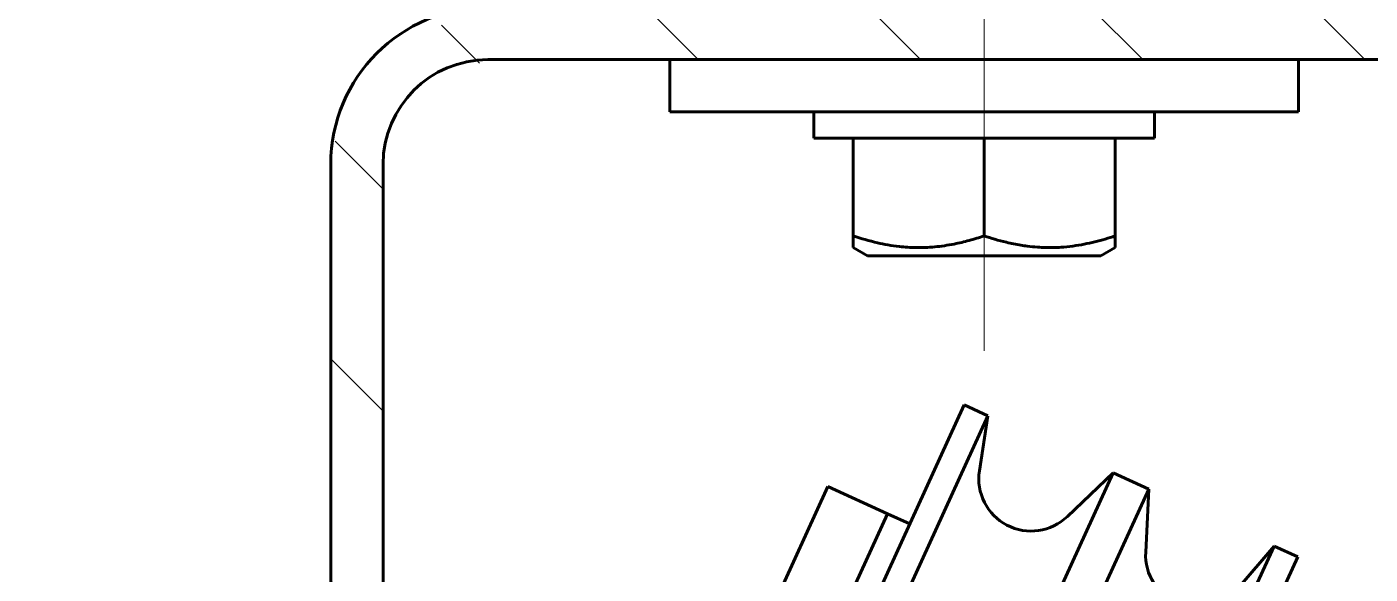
# Model space of a CAD drawing. Header units: millimetres. Extents: x 0 to 840, y 0 to 594.
# Drawn here: x 85.19 to 110.83, y 261.28 to 271.74 of the extents above; entities that cross this region are included whole.
import ezdxf

# ---------------------------------------------------------------- set-up
doc = ezdxf.new("R2010")
doc.units = ezdxf.units.MM
doc.linetypes.add('K5LT_AXLED', pattern=[19.5, 15, -1.5, 1.5, -1.5])
doc.linetypes.add('K5LT_BASIC', pattern=[0])
doc.layers.add('Системный слой', color=7, linetype='Continuous')

msp = doc.modelspace()

# ---------------------------------------------------------------- hatches: boundary and pattern name
at = {"layer": 'Системный слой'}
h = msp.add_hatch(dxfattribs=at)
h.set_pattern_fill('Металл', angle=135, style=0, pattern_type=0)
h.set_pattern_definition([(135, (0, 0), (-2.12132, -2.12132), [])])
h.paths.add_polyline_path([(112.98252, 271.11164), (114.09192, 270.77574), (114.33229, 270.61549), (115.96756, 270.11178), (123.43599, 269.72038), (123.48832, 270.719), (115.99639, 271.11164), (114.88699, 271.44754), (114.64662, 271.60779), (112.98252, 272.11164), (93.98832, 272.11164), (91.97786, 271.33831), (91.0039, 269.417), (90.98832, 269.11164), (90.98832, 227.11164), (91.98832, 227.11164), (91.98832, 269.11164), (92.57411, 270.52585), (93.98832, 271.11164)])
h = msp.add_hatch(dxfattribs=at)
h.set_pattern_fill('Неметалл', angle=45, style=0, pattern_type=0)
h.set_pattern_definition([(45, (0, 0), (-2.12132, 2.12132), []), (135, (0, 0), (-2.12132, -2.12132), [])])
h.paths.add_polyline_path([(119.41045, 268.87452), (128.10559, 267.96853), (129.45148, 267.23934), (129.89832, 265.9793), (129.89832, 260.68129), (130.19122, 259.97418), (130.89832, 259.68129), (135.54832, 259.68129), (135.90188, 259.82773), (136.04832, 260.18129), (136.04832, 260.32797), (136.19477, 260.68153), (136.54832, 260.82797), (136.54891, 260.82797), (137.3245, 260.82707), (137.93321, 260.79836), (138.05036, 260.77878), (138.08022, 260.78897), (138.16595, 260.94899), (138.33972, 261.00152), (138.49872, 260.91702), (138.53818, 260.87534), (138.57039, 260.86884), (138.97666, 260.80246), (141.14898, 260.20233), (141.20595, 260.20938), (141.21483, 260.21529), (141.42506, 260.27139), (141.6134, 260.16241), (141.65542, 260.08517), (141.69374, 260.04244), (141.70623, 260.03776), (144.22639, 259.34367), (144.28336, 259.35075), (144.29353, 259.35769), (144.50145, 259.4193), (144.69204, 259.31585), (144.73398, 259.2451), (144.78455, 259.21793), (144.79395, 259.21758), (146.95865, 259.27137), (147.31111, 259.19445), (147.61474, 259.38928), (147.69166, 259.74175), (147.49683, 260.04537), (147.14436, 260.1223), (146.93421, 260.02718), (144.94048, 259.94253), (144.73564, 259.87109), (144.54028, 259.96542), (144.48404, 260.06118), (144.4459, 260.10408), (144.4344, 260.10854), (141.92393, 260.84877), (141.86685, 260.8427), (141.85653, 260.83592), (141.64756, 260.77791), (141.45878, 260.88466), (141.40885, 260.98388), (141.37358, 261.02917), (141.35775, 261.03589), (139.07846, 261.70802), (137.3245, 262.02707), (136.54774, 262.02797), (136.19436, 262.17483), (136.04832, 262.52797), (136.04832, 263.05676), (136.04832, 271.18343), (135.75543, 271.89054), (135.04832, 272.18343), (123.11247, 272.18343), (105.74866, 272.16131), (105.79832, 272.11164), (112.98252, 272.11164), (114.64662, 271.60779), (114.88699, 271.44754), (115.99639, 271.11164), (123.48832, 270.719), (123.43599, 269.72038), (122.10954, 269.78989), (121.71685, 269.43571), (120.71818, 269.48719), (120.97435, 269.71824), (121.02368, 269.82191), (121.02289, 269.84684), (120.40622, 269.87916), (120.01201, 269.5236), (119.01333, 269.57509), (119.2695, 269.80614), (119.31884, 269.9098), (119.31787, 269.9362), (118.7029, 269.96843), (118.30717, 269.61149), (117.30849, 269.66298), (117.56466, 269.89403), (117.614, 269.99769), (117.61284, 270.02555), (116.99958, 270.05769), (116.60232, 269.69939), (115.60365, 269.75087), (115.87894, 269.99917), (115.92828, 270.10283), (115.92846, 270.11241), (115.05269, 270.26394), (114.97016, 270.1895), (114.79648, 270.36206), (114.33229, 270.61549), (114.09192, 270.77574), (113.95768, 270.85779), (113.99973, 270.47743), (114.08544, 270.36368), (114.642, 269.81071), (115.99635, 269.23025)])
h.paths.add_polyline_path([(126.34087, 268.65546), (125.69247, 269.06211), (125.50754, 269.64147), (125.50754, 270.68343), (125.50754, 271.18343), (125.65398, 271.53699), (126.00754, 271.68343), (135.04832, 271.68343), (135.40188, 271.53699), (135.54832, 271.18343), (135.54832, 265.33129), (135.40188, 264.97773), (135.04832, 264.83129), (130.89832, 264.83129), (130.54477, 264.97773), (130.39832, 265.33129), (130.39832, 265.58129), (130.39832, 265.9793), (129.63032, 267.78212), (128.15648, 268.46594)])
edge = h.paths.add_edge_path()
edge.add_line((124.27011, 269.80473), (124.26923, 269.80473))
edge.add_line((124.26923, 269.80478), (124.27011, 269.80473))
h.paths.add_polyline_path([(130.39832, 263.83129), (130.54477, 264.18484), (130.89832, 264.33129), (135.04832, 264.33129), (135.40188, 264.18484), (135.54832, 263.83129), (135.54832, 260.68129), (135.40188, 260.32773), (135.04832, 260.18129), (130.89832, 260.18129), (130.54477, 260.32773), (130.39832, 260.68129)])

# ---------------------------------------------------------------- linework, layer by layer
at = {"layer": 'Системный слой', "color": 30, "linetype": 'K5LT_AXLED', "lineweight": 18, "true_color": 0xff8000}
msp.add_line((103.46115, 278.11164), (103.46115, 265.54898), dxfattribs=at)
at = {"layer": 'Системный слой', "color": 5, "linetype": 'K5LT_BASIC', "lineweight": 60, "true_color": 0x0000ff}
for p, q in [((112.98252, 271.11164), (93.98832, 271.11164)), ((97.46115, 270.11164), (97.46115, 271.11164)), ((97.46115, 270.11164), (97.46115, 271.11164)), ((109.46115, 270.11164), (109.46115, 271.11164)), ((109.46115, 270.11164), (109.46115, 271.11164)), ((101.72642, 270.11164), (97.46115, 270.11164)), ((100.21115, 270.11164), (100.21115, 269.61164)), ((100.21115, 270.11164), (100.21115, 269.61164)), ((109.46115, 270.11164), (101.72642, 270.11164)), ((106.71115, 270.11164), (106.71115, 269.61164)), ((106.71115, 270.11164), (106.71115, 269.61164)), ((100.21115, 269.61164), (106.71115, 269.61164)), ((100.96115, 269.61164), (100.96115, 267.7437)), ((103.46115, 269.61164), (103.46115, 267.7437)), ((105.96115, 269.61164), (105.96115, 267.7437)), ((90.98832, 227.11164), (90.98832, 269.11164)), ((91.98832, 269.11164), (91.98832, 227.11164)), ((100.96115, 267.52041), (100.96115, 267.7437)), ((105.96115, 267.7437), (105.96115, 267.52041)), ((100.96115, 267.52041), (101.23615, 267.36164)), ((100.96115, 267.52041), (101.23615, 267.36164)), ((105.96115, 267.52041), (105.68615, 267.36164)), ((105.96115, 267.52041), (105.68615, 267.36164)), ((105.68615, 267.36164), (101.23615, 267.36164)), ((103.07841, 264.51545), (101.15468, 260.29696)), ((103.07841, 264.51545), (103.53201, 264.3086)), ((103.53201, 264.3086), (101.60828, 260.09011)), ((103.37008, 263.25684), (103.53201, 264.3086)), ((105.92279, 263.21835), (103.99906, 258.99986)), ((105.05016, 262.38251), (105.92279, 263.21835)), ((105.92279, 263.21835), (106.60305, 262.90814)), ((100.47835, 262.95346), (93.21731, 247.03092)), ((101.61567, 262.43482), (100.47835, 262.95346)), ((106.60305, 262.90814), (104.67932, 258.68964)), ((106.54413, 261.70122), (106.60305, 262.90814)), ((101.61567, 262.43482), (94.35463, 246.51228)), ((102.04112, 262.2408), (101.61567, 262.43482)), ((108.99382, 261.81789), (107.07009, 257.5994)), ((108.30589, 261.006), (108.99382, 261.81789)), ((108.99382, 261.81789), (109.44743, 261.61104)), ((109.44743, 261.61104), (107.5237, 257.39254))]:
    msp.add_line(p, q, dxfattribs=at)
for centre, radius, start, end in [((93.98832, 269.11164), 3, 90, 180), ((93.98832, 269.11164), 2, 90, 180), ((104.35843, 263.10467), 1, 171.247189, 313.766754), ((107.54294, 261.65246), 1, 177.205105, 319.72467)]:
    msp.add_arc(centre, radius, start, end, dxfattribs=at)
for points, knots in [([(100.96115, 267.7437), (101.11368, 267.69286), (101.33342, 267.62953), (101.62917, 267.56963), (101.82159, 267.54181), (102.00283, 267.52576), (102.16804, 267.51924), (102.34006, 267.52139), (102.51888, 267.53327), (102.70277, 267.5555), (102.92248, 267.59377), (103.17663, 267.65421), (103.36618, 267.71205), (103.46115, 267.7437)], [0, 0, 0, 0, 2.63162774, 3.73981857, 4.96352535, 5.83996912, 6.74938605, 7.69995341, 8.68663766, 9.710894, 10.75596583, 12.36038508, 14, 14, 14, 14]), ([(103.46115, 267.7437), (103.52783, 267.72148), (103.66875, 267.67731), (103.90214, 267.61527), (104.10955, 267.57315), (104.30815, 267.54396), (104.46227, 267.52843), (104.62649, 267.52041), (104.77585, 267.51987), (104.95288, 267.52752), (105.15251, 267.54771), (105.43568, 267.59461), (105.70478, 267.66184), (105.89905, 267.723), (105.96115, 267.7437)], [0, 0, 0, 0, 1.23089279, 2.58716633, 4.2461926, 4.96215731, 6.13576557, 6.98710218, 7.875174, 8.7835435, 10.12861076, 11.42811784, 13.85158155, 15, 15, 15, 15])]:
    msp.add_open_spline(points, degree=3, knots=knots, dxfattribs=at)

doc.saveas('drawing.dxf')
